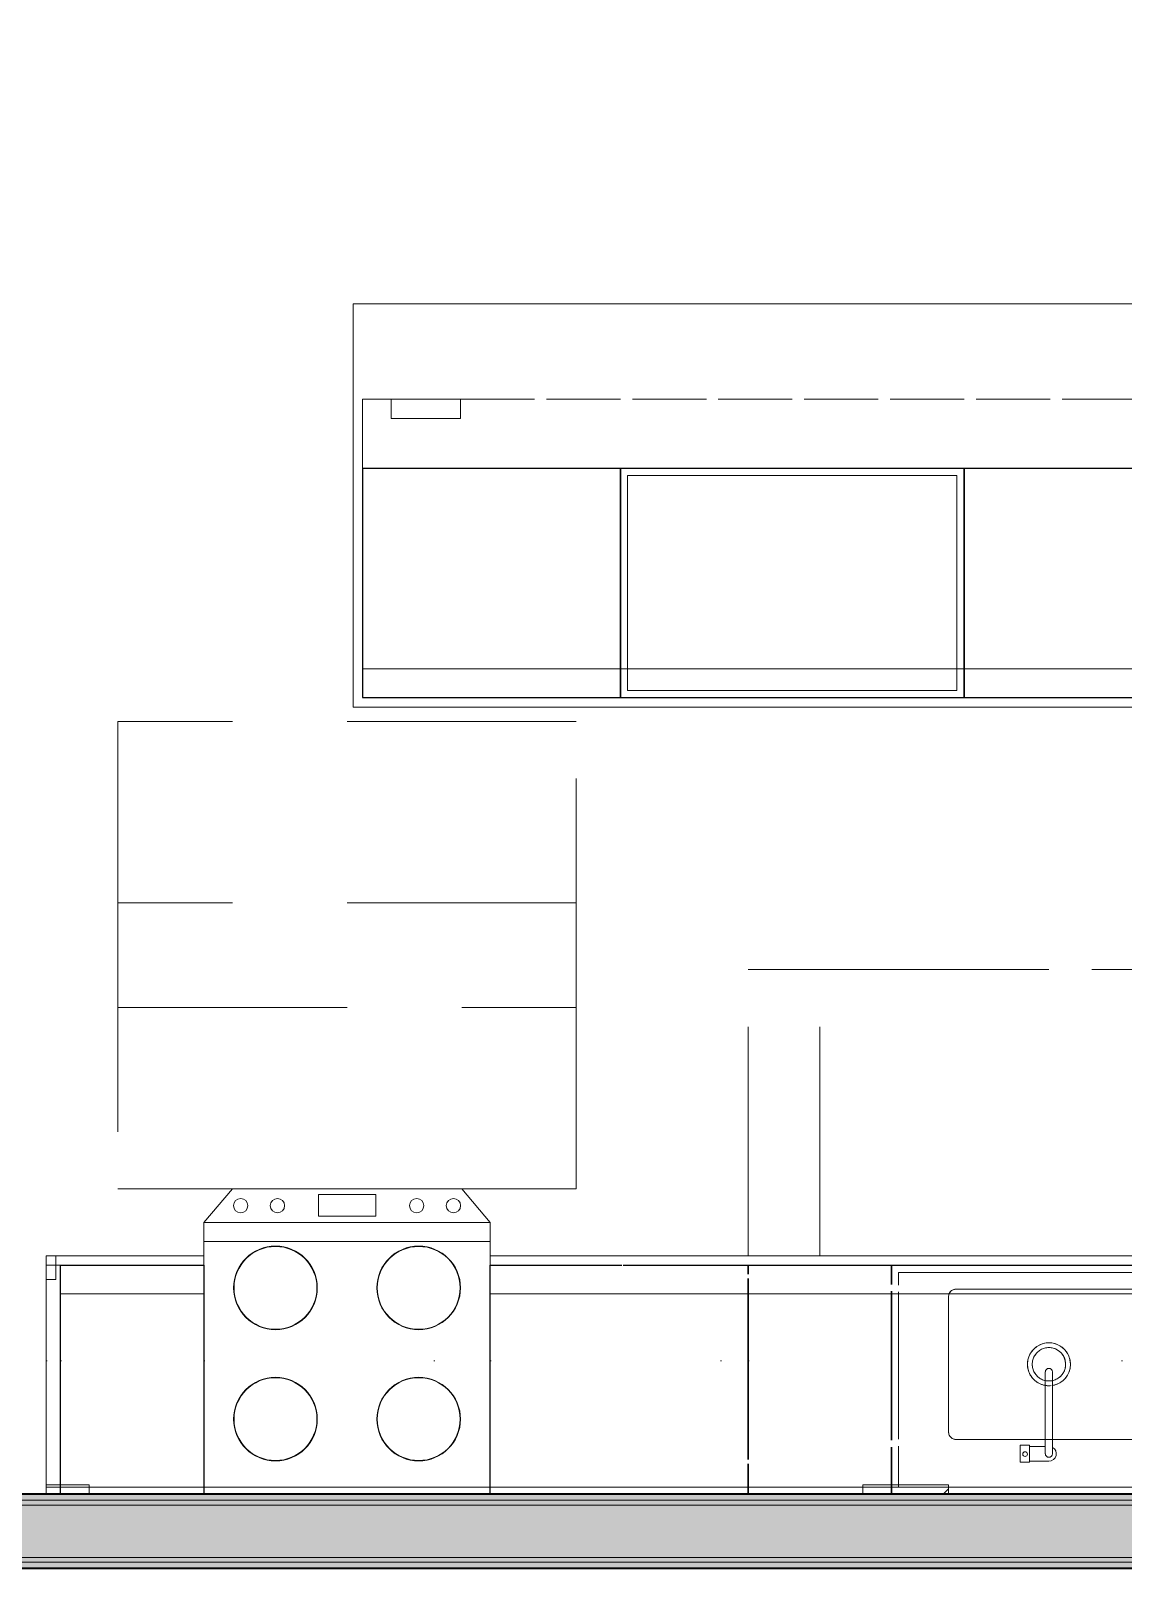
# Model space of a CAD drawing. Header units: inches. Extents: x 6 to 8416, y -388 to 6104.
# Drawn here: x 6822.9 to 6937.3, y 330.9 to 492.1 of the extents above; entities that cross this region are included whole.
import ezdxf

# ---------------------------------------------------------------- set-up
doc = ezdxf.new("R2010")
doc.units = ezdxf.units.IN
doc.header["$MEASUREMENT"] = 0
for name, pattern in [('Dash 1_16_', [48, 24, -24]), ('Dot 1_16_', [24, 0, -24]), ('Hidden 1_16_', [36, 24, -12]), ('Hidden 1_8_', [9, 6, -3])]:
    doc.linetypes.add(name, pattern=pattern)
for name, color, linetype, lineweight in [('A-GENM', 13, 'Continuous', 18), ('A-GENM-HDLN', 13, 'Dash 1_16_', 9), ('A-ROOM', 32, 'Continuous', 13), ('A-WALL', 113, 'Continuous', 25), ('A-WALL-PATT', 111, 'Continuous', 35), ('I-WALL', 2, 'Continuous', 25), ('P-SANR-FIXT', 6, 'Continuous', 18), ('Q-CASE', 31, 'Continuous', 18), ('Q-SPCQ', 91, 'Continuous', 18)]:
    doc.layers.add(name, color=color, linetype=linetype, lineweight=lineweight)

# ---------------------------------------------------------------- blocks, each defined once
blk = doc.blocks.new('GM KT - Type B_S3_revised- AM - Non-Recessed at Pantry - 30_-13483144-LEVEL 3 - PLAN Copy 1 Copy 1')
at = {"layer": 'A-GENM', "lineweight": 9}
for p, q in [((-120, 0), (-120, -0.75)), ((-120, 0), (-108, 0)), ((-120, -0.75), (-120, 0)), ((-120, 0), (-120, -0.75)), ((-120, 0), (-120, -0.75)), ((-120, -0.75), (-120, -25)), ((-120, -25), (-120, -0.75)), ((-108, -0.75), (-120, -0.75)), ((-120, -0.75), (-108, -0.75)), ((-108, 0), (-88.5, 0)), ((-88.5, -0.75), (-108, -0.75)), ((-108, -0.75), (-88.5, -0.75)), ((-88.5, 0), (-67.5, 0)), ((-67.5, -0.75), (-88.5, -0.75)), ((-88.5, -0.75), (-67.5, -0.75)), ((-67.5, 0), (-58.5, 0)), ((-58.5, -0.75), (-67.5, -0.75)), ((-67.5, -0.75), (-58.5, -0.75)), ((-58.5, 0), (-19.5, 0)), ((22.5, -0.75), (-58.5, -0.75)), ((-58.5, -0.75), (22.5, -0.75)), ((-19.5, -0.75), (-19.5, 0)), ((-19.5, 0), (-19.5, -0.75)), ((-19.5, -25), (-19.5, -0.75)), ((-19.5, -0.75), (-19.5, -25)), ((10.5, 0), (10.5, -0.75)), ((10.5, 0), (22.5, 0)), ((10.5, -0.75), (10.5, 0)), ((10.5, -0.75), (10.5, -25)), ((10.5, -25), (10.5, -0.75)), ((22.5, 0), (27, 0)), ((27, -0.75), (22.5, -0.75)), ((22.5, -0.75), (27, -0.75)), ((27, -0.75), (27, 0)), ((27, 0), (27, -0.75)), ((27, -0.75), (27, 0)), ((27, 0), (27, -0.75)), ((27, -1), (27, -0.75)), ((27, -0.75), (27, -1)), ((27, -22.5), (27, -1)), ((27, -1), (27, -22.5)), ((-87.75, -5.75), (-78.38, -5.75)), ((-78.38, -5.75), (-87.75, -5.75)), ((-78.38, -5.75), (-77.69, -5.75)), ((-77.69, -5.75), (-78.38, -5.75)), ((-77.62, -5.75), (-68.25, -5.75)), ((-68.25, -5.75), (-77.62, -5.75)), ((-88.5, -20.75), (-88.5, -6.5)), ((-88.5, -6.5), (-88.5, -20.75)), ((-67.5, -6.5), (-67.5, -20.75)), ((-67.5, -20.75), (-67.5, -6.5)), ((-68.25, -21.5), (-87.75, -21.5)), ((-87.75, -21.5), (-68.25, -21.5)), ((27, -25), (27, -22.5)), ((27, -22.5), (27, -25)), ((-120, -25), (-19.5, -25)), ((-19.5, -25), (-120, -25)), ((10.5, -25), (26, -25)), ((26, -25), (10.5, -25)), ((26, -25), (27, -25)), ((27, -25), (26, -25))]:
    blk.add_line(p, q, dxfattribs=at)
for centre, start, end in [((-87.75, -6.5), 90, 180), ((-87.75, -6.5), 165, 180), ((-87.75, -6.5), 150, 165), ((-87.75, -6.5), 135, 150), ((-87.75, -6.5), 120, 135), ((-87.75, -6.5), 105, 120), ((-87.75, -6.5), 90, 105), ((-68.25, -6.5), 360, 90), ((-68.25, -6.5), 75, 90), ((-68.25, -6.5), 60, 75), ((-68.25, -6.5), 45, 60), ((-68.25, -6.5), 30, 45), ((-68.25, -6.5), 15, 30), ((-68.25, -6.5), 360, 15), ((-87.75, -20.75), 180, 270), ((-87.75, -20.75), 180, 195), ((-87.75, -20.75), 195, 210), ((-68.25, -20.75), 270, 360), ((-68.25, -20.75), 330, 345), ((-68.25, -20.75), 345, 360), ((-87.75, -20.75), 210, 225), ((-87.75, -20.75), 225, 240), ((-87.75, -20.75), 240, 255), ((-87.75, -20.75), 255, 270), ((-68.25, -20.75), 270, 285), ((-68.25, -20.75), 285, 300), ((-68.25, -20.75), 300, 315), ((-68.25, -20.75), 315, 330)]:
    blk.add_arc(centre, 0.75, start, end, dxfattribs=at)
blk = doc.blocks.new('CW - LW - Filler - Toe Kick - AM - 1 1_2_ W x 24_ D x H-V521-LEVEL 3 - PLAN Copy 1 Copy 1')
at = {"layer": 'Q-CASE', "lineweight": 9}
for p, q in [((18.24, 0), (18.24, -0.75)), ((18.24, -0.75), (18.24, 0)), ((18.24, 0), (19.74, 0)), ((19.74, 0), (18.24, 0)), ((18.24, 0), (19.74, 0)), ((18.24, -0.75), (18.24, -1)), ((18.24, -1), (18.24, -0.75)), ((18.24, -1), (18.24, -24)), ((18.24, -24), (18.24, -1)), ((19.74, 0), (19.74, -0.75)), ((19.74, -0.75), (19.74, 0)), ((19.74, 0), (19.74, -0.75)), ((19.74, -0.75), (19.74, -1)), ((19.74, -1), (19.74, -0.75)), ((19.74, -0.75), (19.74, -1)), ((19.74, -1), (19.74, -22.5)), ((19.74, -22.5), (19.74, -1)), ((19.74, -1), (19.74, -22.5)), ((19.74, -22.5), (19.74, -24)), ((19.74, -24), (19.74, -22.5)), ((19.74, -22.5), (19.74, -24)), ((18.24, -24), (18.74, -24)), ((18.74, -24), (18.24, -24)), ((18.24, -24), (18.74, -24)), ((18.24, -24), (18.74, -24)), ((18.74, -24), (19.74, -24)), ((19.74, -24), (18.74, -24)), ((18.74, -24), (19.74, -24)), ((18.74, -24), (19.74, -24))]:
    blk.add_line(p, q, dxfattribs=at)
blk = doc.blocks.new('CW - UP - Double Doors - AM - 30_ W x 14_ D x H-2223684-LEVEL 3 - PLAN Copy 1 Copy 1')
at = {"layer": 'Q-CASE', "linetype": 'Dot 1_16_', "lineweight": 9}
for p, q in [((-11.26, 0), (18.74, 0)), ((18.74, -14), (-11.26, -14))]:
    blk.add_line(p, q, dxfattribs=at)
blk = doc.blocks.new('CW - UP - Filler - AM - 1 1_2_ W x 14_ D x H-2223777-LEVEL 3 - PLAN Copy 1 Copy 1')
at = {"layer": 'Q-CASE', "linetype": 'Dot 1_16_', "lineweight": 9}
for p, q in [((17.49, 0), (18.99, 0)), ((18.99, 0), (18.99, -14)), ((18.99, -14), (17.49, -14))]:
    blk.add_line(p, q, dxfattribs=at)
blk = doc.blocks.new('z Nested-Range - z Nested-Range-17858699-LEVEL 3 - PLAN Copy 1 Copy 1')
at = {"layer": 'Q-SPCQ'}
for p, q in [((-12, 32), (-15, 28.5)), ((-15, 28.5), (-12, 32)), ((12, 32), (-12, 32)), ((15, 28.5), (12, 32)), ((12, 32), (15, 28.5)), ((-15, 28.5), (15, 28.5)), ((15, 28.5), (-15, 28.5)), ((-15, 28.5), (-15, 0.75)), ((15, 28.5), (-15, 28.5)), ((-15, 28.5), (15, 28.5)), ((-15, 25), (-15, 28.5)), ((15, 0.75), (15, 28.5)), ((15, 28.5), (15, 25)), ((-15, 26.5), (-15, 25)), ((15, 26.5), (-15, 26.5)), ((-15, 26.5), (15, 26.5)), ((-15, 25), (-15, 26.5)), ((15, 25), (15, 26.5)), ((15, 26.5), (15, 25)), ((-15, 24), (-15, 25)), ((-15, 25), (-15, 24)), ((-15, 24), (-15, 25)), ((15, 25), (15, 24)), ((15, 24), (15, 25)), ((15, 25), (15, 24)), ((-15, 0.75), (-15, 24)), ((-15, 24), (-15, 0.75)), ((-15, 21), (-15, 24)), ((15, 24), (15, 0.75)), ((15, 0.75), (15, 24)), ((15, 24), (15, 21)), ((-15, 0.75), (-15, 21)), ((15, 21), (15, 0.75)), ((-15, 0.75), (-15, 0)), ((-15, 0), (-15, 0.75)), ((-15, 0.75), (-15, 0)), ((-15, 0), (-15, 0.75)), ((15, 0), (-15, 0)), ((-15, 0), (15, 0)), ((15, 0), (-15, 0)), ((15, 0), (15, 0.75)), ((15, 0.75), (15, 0)), ((15, 0), (15, 0.75)), ((15, 0.75), (15, 0))]:
    blk.add_line(p, q, dxfattribs=at)
at = {"layer": 'Q-SPCQ', "lineweight": 9}
for p, q in [((-3, 29.14), (-3, 31.43)), ((-3, 31.43), (3, 31.43)), ((3, 31.43), (3, 29.14)), ((3, 29.14), (-3, 29.14))]:
    blk.add_line(p, q, dxfattribs=at)
for centre in [(-11.14, 30.25), (-7.29, 30.25), (7.29, 30.25), (11.14, 30.25)]:
    blk.add_circle(centre, 0.75, dxfattribs=at)
for centre, radius, start, end in [((-7.5, 21.63), 4.38, 0, 180), ((-7.5, 21.63), 4.37, 0, 180), ((-7.5, 21.63), 4.34, 0, 180), ((-7.5, 21.63), 4.34, 0, 180), ((7.5, 21.63), 4.38, 0, 180), ((7.5, 21.63), 4.37, 0, 180), ((7.5, 21.63), 4.34, 0, 180), ((7.5, 21.63), 4.34, 0, 180), ((-7.5, 21.63), 4.38, 180, 360), ((-7.5, 21.63), 4.37, 180, 0), ((-7.5, 21.63), 4.34, 180, 360), ((-7.5, 21.63), 4.34, 180, 360), ((7.5, 21.63), 4.38, 180, 360), ((7.5, 21.63), 4.37, 180, 0), ((7.5, 21.63), 4.34, 180, 360), ((7.5, 21.63), 4.34, 180, 360), ((-7.5, 7.88), 4.38, 0, 180), ((-7.5, 7.88), 4.37, 0, 180), ((-7.5, 7.88), 4.34, 0, 180), ((-7.5, 7.88), 4.34, 0, 180), ((7.5, 7.88), 4.38, 0, 180), ((7.5, 7.88), 4.37, 0, 180), ((7.5, 7.88), 4.34, 0, 180), ((7.5, 7.88), 4.34, 0, 180), ((-7.5, 7.88), 4.38, 180, 360), ((-7.5, 7.88), 4.37, 180, 0), ((-7.5, 7.88), 4.34, 180, 360), ((-7.5, 7.88), 4.34, 180, 360), ((7.5, 7.88), 4.38, 180, 360), ((7.5, 7.88), 4.37, 180, 0), ((7.5, 7.88), 4.34, 180, 360), ((7.5, 7.88), 4.34, 180, 360)]:
    blk.add_arc(centre, radius, start, end, dxfattribs=at)
blk = doc.blocks.new('z Nested-Clearance-Rectangle-AM - Clearance-2223516-LEVEL 3 - PLAN Copy 1 Copy 1')
at = {"layer": 'A-GENM', "linetype": 'Hidden 1_16_', "lineweight": 9}
for p, q in [((15, 48), (-15, 48)), ((-15, 48), (-15, 0)), ((15, 0), (15, 48)), ((-15, 0), (15, 0))]:
    blk.add_line(p, q, dxfattribs=at)
blk = doc.blocks.new('CW - LW - Single Door _ Drawer - AM - 15_ W x 24_ D x H - 6_ Top Drawer-2223926-LEVEL 3 - PLAN Copy 1 Copy 1')
at = {"layer": 'Q-CASE', "lineweight": 9}
for p, q in [((3.74, 0), (3.74, -0.75)), ((3.74, -0.75), (3.74, 0)), ((3.74, 0), (15.74, 0)), ((15.74, 0), (3.74, 0)), ((15.74, 0), (18.74, 0)), ((18.74, 0), (15.74, 0)), ((18.74, 0), (18.74, -0.75)), ((18.74, -0.75), (18.74, 0)), ((3.74, 0), (3.74, -0.75)), ((3.74, -0.75), (3.74, 0)), ((3.74, 0), (15.74, 0)), ((15.74, 0), (3.74, 0)), ((3.74, -0.75), (3.74, -21)), ((3.74, -21), (3.74, -0.75)), ((3.74, -0.75), (3.74, -24)), ((3.74, -24), (3.74, -0.75)), ((15.74, 0), (18.74, 0)), ((18.74, 0), (15.74, 0)), ((18.74, 0), (18.74, -0.75)), ((18.74, -0.75), (18.74, 0)), ((18.74, -0.75), (18.74, -1)), ((18.74, -1), (18.74, -0.75)), ((18.74, -0.75), (18.74, -1)), ((18.74, -1), (18.74, -0.75)), ((18.74, -1), (18.74, -21)), ((18.74, -21), (18.74, -1)), ((18.74, -1), (18.74, -24)), ((18.74, -24), (18.74, -1)), ((18.74, -21), (3.74, -21)), ((18.74, -21), (3.74, -21)), ((18.74, -24), (3.74, -24)), ((18.74, -24), (3.74, -24)), ((3.74, -24), (18.74, -24))]:
    blk.add_line(p, q, dxfattribs=at)
at = {"layer": 'Q-CASE', "lineweight": 25}
for p, q in [((3.74, -0.75), (3.74, 0)), ((3.74, 0), (15.74, 0)), ((3.74, -24), (3.74, -0.75)), ((15.74, 0), (18.74, 0)), ((18.74, 0), (18.74, -0.75)), ((18.74, -0.75), (18.74, -1)), ((18.74, -1), (18.74, -24)), ((18.74, -24), (3.74, -24))]:
    blk.add_line(p, q, dxfattribs=at)
blk = doc.blocks.new('CW - LW - 4 Drawers - AM - 15_ W x 24_ D x H - 6_ Top Drawer-V523-LEVEL 3 - PLAN Copy 1 Copy 1')
at = {"layer": 'Q-CASE', "lineweight": 9}
for p, q in [((-21.76, 0), (-21.76, -0.75)), ((-21.76, -0.75), (-21.76, 0)), ((-21.76, 0), (-18.76, 0)), ((-18.76, 0), (-21.76, 0)), ((-18.76, 0), (-6.76, 0)), ((-6.76, 0), (-18.76, 0)), ((-6.76, 0), (-6.76, -0.75)), ((-6.76, -0.75), (-6.76, 0)), ((-21.76, 0), (-21.76, -0.75)), ((-21.76, -0.75), (-21.76, 0)), ((-21.76, 0), (-18.76, 0)), ((-18.76, 0), (-21.76, 0)), ((-21.76, -0.75), (-21.76, -1)), ((-21.76, -1), (-21.76, -0.75)), ((-21.76, -0.75), (-21.76, -1)), ((-21.76, -1), (-21.76, -0.75)), ((-21.76, -1), (-21.76, -4.95)), ((-21.76, -4.95), (-21.76, -1)), ((-21.76, -1), (-21.76, -4.95)), ((-21.76, -4.95), (-21.76, -1)), ((-18.76, 0), (-6.76, 0)), ((-6.76, 0), (-18.76, 0)), ((-6.76, 0), (-6.76, -0.75)), ((-6.76, -0.75), (-6.76, 0)), ((-6.76, -0.75), (-6.76, -3.18)), ((-6.76, -3.18), (-6.76, -0.75)), ((-6.76, -0.75), (-6.76, -3.18)), ((-6.76, -3.18), (-6.76, -0.75)), ((-6.76, -3.66), (-6.76, -21)), ((-6.76, -21), (-6.76, -3.66)), ((-6.76, -3.66), (-6.76, -22.61)), ((-6.76, -22.61), (-6.76, -3.66)), ((-21.76, -5.69), (-21.76, -21)), ((-21.76, -21), (-21.76, -5.69)), ((-21.76, -5.69), (-21.76, -21.28)), ((-21.76, -21.28), (-21.76, -5.69)), ((-6.76, -21), (-21.76, -21)), ((-6.76, -21), (-21.76, -21)), ((-21.76, -21.98), (-21.76, -24)), ((-21.76, -24), (-21.76, -21.98)), ((-6.76, -24), (-21.76, -24)), ((-6.76, -24), (-21.76, -24)), ((-21.76, -24), (-6.76, -24)), ((-6.76, -23.06), (-6.76, -24)), ((-6.76, -24), (-6.76, -23.06))]:
    blk.add_line(p, q, dxfattribs=at)
at = {"layer": 'Q-CASE', "lineweight": 25}
for p, q in [((-21.76, -0.75), (-21.76, 0)), ((-21.76, 0), (-18.76, 0)), ((-21.76, -1), (-21.76, -0.75)), ((-21.76, -4.95), (-21.76, -1)), ((-18.76, 0), (-6.76, 0)), ((-6.76, 0), (-6.76, -0.75)), ((-6.76, -0.75), (-6.76, -3.18)), ((-6.76, -3.66), (-6.76, -22.61)), ((-21.76, -21.28), (-21.76, -5.69)), ((-21.76, -24), (-21.76, -21.98)), ((-6.76, -24), (-21.76, -24)), ((-6.76, -23.06), (-6.76, -24))]:
    blk.add_line(p, q, dxfattribs=at)
blk = doc.blocks.new('CW - LW - Double Doors _ Apron - AM - 33_ W x 24_ D x H - 6_ Apron-V524-LEVEL 3 - PLAN Copy 1 Copy 1')
at = {"layer": 'Q-CASE', "lineweight": 9}
for p, q in [((-15.76, 0), (-15.76, -0.75)), ((-15.76, -0.75), (-15.76, 0)), ((-15.76, 0), (-9.76, 0)), ((-9.76, 0), (-15.76, 0)), ((-9.76, 0), (11.24, 0)), ((11.24, 0), (-9.76, 0)), ((11.24, 0), (17.24, 0)), ((17.24, 0), (11.24, 0)), ((17.24, 0), (17.24, -0.75)), ((17.24, -0.75), (17.24, 0)), ((-15.76, 0), (-15.76, -0.75)), ((-15.76, -0.75), (-15.76, 0)), ((-15.76, 0), (-9.76, 0)), ((-9.76, 0), (-15.76, 0)), ((-15.76, -0.75), (-15.76, -1)), ((-15.76, -1), (-15.76, -0.75)), ((-15.76, -0.75), (-15.76, -1)), ((-15.76, -1), (-15.76, -0.75)), ((-15.76, -1), (-15.76, -4.55)), ((-15.76, -4.55), (-15.76, -1)), ((-15.76, -1), (-15.76, -4.55)), ((-15.76, -4.55), (-15.76, -1)), ((-15.01, -0.75), (-9.76, -0.75)), ((-15.01, -1), (-15.01, -0.75)), ((-9.76, -0.75), (-15.01, -0.75)), ((-15.01, -0.75), (-15.01, -1)), ((-15.01, -4.68), (-15.01, -1)), ((-15.01, -1), (-15.01, -4.68)), ((-9.76, 0), (11.24, 0)), ((11.24, 0), (-9.76, 0)), ((-9.76, -0.75), (11.24, -0.75)), ((11.24, -0.75), (-9.76, -0.75)), ((11.24, 0), (17.24, 0)), ((17.24, 0), (11.24, 0)), ((11.24, -0.75), (16.49, -0.75)), ((16.49, -0.75), (11.24, -0.75)), ((16.49, -0.75), (16.49, -1)), ((16.49, -1), (16.49, -0.75)), ((16.49, -1), (16.49, -5.04)), ((16.49, -5.04), (16.49, -1)), ((17.24, 0), (17.24, -0.75)), ((17.24, -0.75), (17.24, 0)), ((17.24, -0.75), (17.24, -1)), ((17.24, -1), (17.24, -0.75)), ((17.24, -0.75), (17.24, -1)), ((17.24, -1), (17.24, -0.75)), ((17.24, -1), (17.24, -4.95)), ((17.24, -4.95), (17.24, -1)), ((17.24, -1), (17.24, -4.95)), ((17.24, -4.95), (17.24, -1)), ((-15.76, -5.26), (-15.76, -21.56)), ((-15.76, -21.56), (-15.76, -5.26)), ((-15.76, -5.26), (-15.76, -21)), ((-15.76, -21), (-15.76, -5.26)), ((-15.01, -21.46), (-15.01, -5.42)), ((-15.01, -5.42), (-15.01, -21.46)), ((16.49, -5.79), (16.49, -21.21)), ((16.49, -21.21), (16.49, -5.79)), ((17.24, -5.69), (17.24, -21.28)), ((17.24, -21.28), (17.24, -5.69)), ((17.24, -5.69), (17.24, -21)), ((17.24, -21), (17.24, -5.69)), ((-15.76, -22.23), (-15.76, -24)), ((-15.76, -24), (-15.76, -22.23)), ((-10.17, -21), (-15.67, -21)), ((-10.17, -21), (-15.67, -21)), ((-15.01, -23.22), (-15.01, -22.15)), ((-15.01, -22.15), (-15.01, -23.22)), ((-9.71, -21), (-10.17, -21)), ((-9.71, -21), (-10.17, -21)), ((11.19, -21), (-9.71, -21)), ((11.19, -21), (-9.71, -21)), ((17.14, -21), (11.19, -21)), ((17.14, -21), (11.19, -21)), ((16.49, -21.93), (16.49, -23.25)), ((16.49, -23.25), (16.49, -21.93)), ((17.24, -21.98), (17.24, -24)), ((17.24, -24), (17.24, -21.98)), ((17.24, -24), (-15.76, -24)), ((17.24, -24), (-15.76, -24)), ((-15.76, -24), (17.24, -24)), ((16.49, -23.25), (-15.01, -23.25)), ((-15.01, -23.25), (16.49, -23.25))]:
    blk.add_line(p, q, dxfattribs=at)
at = {"layer": 'Q-CASE', "lineweight": 25}
for p, q in [((-15.76, -0.75), (-15.76, 0)), ((-15.76, 0), (-9.76, 0)), ((-15.76, -1), (-15.76, -0.75)), ((-15.76, -4.55), (-15.76, -1)), ((-9.76, 0), (11.24, 0)), ((11.24, 0), (17.24, 0)), ((17.24, 0), (17.24, -0.75)), ((17.24, -0.75), (17.24, -1)), ((17.24, -1), (17.24, -4.95)), ((-15.76, -21.56), (-15.76, -5.26)), ((17.24, -5.69), (17.24, -21.28)), ((-15.76, -24), (-15.76, -22.23)), ((17.24, -21.98), (17.24, -24)), ((17.24, -24), (-15.76, -24))]:
    blk.add_line(p, q, dxfattribs=at)
blk = doc.blocks.new('CW - UP - Single Door - AM - 15_ W x 14_ D x H-5099647-LEVEL 3 - PLAN Copy 1 Copy 1')
at = {"layer": 'Q-CASE', "linetype": 'Dot 1_16_', "lineweight": 9}
for p, q in [((3.74, 0), (18.74, 0)), ((18.74, -14), (3.74, -14))]:
    blk.add_line(p, q, dxfattribs=at)
blk = doc.blocks.new('CW - UP - Single Door - AM - 15_ W x 14_ D x H-5099638-LEVEL 3 - PLAN Copy 1 Copy 1')
at = {"layer": 'Q-CASE', "linetype": 'Dot 1_16_', "lineweight": 9}
for p, q in [((3.74, 0), (18.74, 0)), ((18.74, -14), (3.74, -14))]:
    blk.add_line(p, q, dxfattribs=at)
blk = doc.blocks.new('PL KT Sink-Single Bowl-Unit-AM - Under Mnt_ Cntr_Cntr_ 21_ L x 15 3_4_ W x 7 1_2_ D-V525-LEVEL 3 - PLAN Copy 1 Copy 1')
at = {"layer": 'P-SANR-FIXT', "lineweight": 9}
for radius, start, end in [(2.25, 99.683453, 180), (2.25, 120, 135), (2.25, 105, 120), (2.25, 99.683453, 105), (2.25, 90, 96.1813645), (2.25, 80.316547, 96.1813645), (2.25, 80.316547, 90), (2.25, 360, 80.316547), (2.25, 75, 80.316547), (2.25, 60, 75), (2.25, 45, 60), (2.25, 165, 180), (2.25, 150, 165), (2.25, 135, 150), (1.75, 105, 180), (1.75, 165, 180), (1.75, 150, 165), (1.75, 135, 150), (1.75, 120, 135), (1.75, 105, 120), (1.75, 90, 99.5645611), (1.75, 77.5498462, 99.5645611), (1.75, 77.5498462, 90), (1.75, 0, 75), (1.75, 60.1648659, 75), (1.75, 60, 60.1648659), (1.75, 45, 60), (1.75, 30, 45), (1.75, 15, 30), (2.25, 30, 45), (1.75, 0, 15), (2.25, 15, 30), (2.25, 0, 15), (2.25, 180, 360), (2.25, 180, 195), (2.25, 195, 210), (2.25, 210, 225), (1.75, 180, 0), (1.75, 180, 195), (1.75, 195, 210), (1.75, 210, 225), (1.75, 225, 240), (1.75, 300, 315), (1.75, 315, 330), (1.75, 330, 345), (2.25, 315, 330), (1.75, 345, 360), (2.25, 330, 345), (2.25, 345, 360), (2.25, 225, 240), (2.25, 240, 255), (1.75, 240, 255), (2.25, 255, 270), (1.75, 255, 270), (1.75, 270, 285), (2.25, 270, 285), (1.75, 285, 300), (2.25, 285, 300), (2.25, 300, 315)]:
    blk.add_arc((0, -1.90625), radius, start, end, dxfattribs=at)
blk = doc.blocks.new('GM Outlet Zone-AM - GM Outlet Zone-AM-V527-LEVEL 3 - PLAN Copy 1 Copy 1')
at = {"layer": 'A-GENM', "lineweight": 9}
h = blk.add_hatch(dxfattribs=at)
h.set_pattern_fill('FP_56', color=256, style=0, pattern_type=2)
h.set_pattern_definition([(225, (2787.25, 338.686), (33.9411, -33.9411), [])])
h.paths.add_polyline_path([(-4.5, 0), (-4.5, -1), (4.5, -1), (4.5, 0)])
at = {"layer": 'A-GENM', "linetype": 'Dash 1_16_', "lineweight": 9}
for p, q in [((-4.5, -0.75), (-4.5, 0)), ((-4.5, 0), (-4.5, -1)), ((-4.5, -1), (-4.5, -0.75)), ((-4.5, -1), (4.5, -1)), ((4.5, -1), (-4.5, -1)), ((4.5, 0), (4.5, -0.75)), ((4.5, 0), (4.5, -1)), ((4.5, -0.75), (4.5, -1))]:
    blk.add_line(p, q, dxfattribs=at)
blk = doc.blocks.new('GM Outlet Zone-AM - GM Outlet Zone-AM-V528-LEVEL 3 - PLAN Copy 1 Copy 1')
at = {"layer": 'A-GENM', "linetype": 'Dash 1_16_', "lineweight": 9}
for p, q in [((-2.25, -0.75), (-2.25, 0)), ((-2.25, 0), (-2.25, -1)), ((-2.25, -1), (-2.25, -0.75)), ((-2.25, -1), (2.25, -1)), ((2.25, -1), (-2.25, -1)), ((2.25, 0), (2.25, -0.75)), ((2.25, 0), (2.25, -1)), ((2.25, -0.75), (2.25, -1))]:
    blk.add_line(p, q, dxfattribs=at)
blk = doc.blocks.new('GM Outlet Zone-AM - GM Outlet Zone-AM-V529-LEVEL 3 - PLAN Copy 1 Copy 1')
at = {"layer": 'A-GENM', "linetype": 'Dash 1_16_', "lineweight": 9}
for p, q in [((-1.25, 0), (1.25, 0)), ((1.25, 0), (-1.25, 0)), ((-1.25, -1), (-1.25, 0)), ((-1.25, 0), (-1.25, -1)), ((-1.25, -1), (1.25, -1)), ((1.25, -1), (-1.25, -1)), ((1.25, 0), (1.25, -1)), ((1.25, 0), (1.25, -1))]:
    blk.add_line(p, q, dxfattribs=at)
blk = doc.blocks.new('z Nested-Clearance-Rectangle-AM - Clearance-1978794-LEVEL 3 - PLAN Copy 1 Copy 1')
at = {"layer": 'A-GENM', "linetype": 'Hidden 1_16_', "lineweight": 9}
for p, q in [((-15, -48), (-15, 0)), ((-15, 0), (15, 0)), ((15, 0), (15, -48)), ((15, -48), (-15, -48))]:
    blk.add_line(p, q, dxfattribs=at)
blk = doc.blocks.new('z Nested-Clearance-Plumbing-AM - Clearance-2223332-LEVEL 3 - PLAN Copy 1 Copy 1')
at = {"layer": 'A-GENM', "linetype": 'Hidden 1_16_', "lineweight": 9}
for p, q in [((-15, -48), (-15, 0)), ((-15, 0), (15, 0)), ((15, 0), (15, -48)), ((15, -48), (-15, -48))]:
    blk.add_line(p, q, dxfattribs=at)
blk = doc.blocks.new('z Nested-Faucet-Gooseneck-AM - z Nested-Faucet-Gooseneck-AM-2223697-LEVEL 3 - PLAN Copy 1 Copy 1')
at = {"layer": 'P-SANR-FIXT', "lineweight": 9}
for p, q in [((2.05, 0.77), (0, 0.77)), ((3.02, 0.89), (2.05, 0.89)), ((2.05, 0.89), (2.05, 0.77)), ((2.05, 0.77), (2.05, -0.77)), ((3.02, -0.89), (3.02, 0.89)), ((-0.38, -0.67), (-0.38, 0)), ((-0.38, -0.67), (-0.38, -8.57)), ((0.38, -0.77), (0.38, 0)), ((0.38, -8.57), (0.38, -0.77)), ((0.38, -0.77), (2.05, -0.77)), ((2.05, -0.77), (2.05, -0.89)), ((2.05, -0.89), (3.02, -0.89))]:
    blk.add_line(p, q, dxfattribs=at)
blk.add_circle((2.5, 0.04), 0.25, dxfattribs=at)
for centre, radius, start, end in [((0, 0), 0.769, 90, 240.7181), ((0, 0), 0.376, 0, 180), ((0, -8.57), 0.376, 180, 360)]:
    blk.add_arc(centre, radius, start, end, dxfattribs=at)
blk = doc.blocks.new('GM IS - Type B_6 - AM - Non-Recessed at Panel - 60-3_4_ Counter to Counter-7555794-LEVEL 3 - PLAN Copy 1 Copy 1')
at = {"layer": 'A-GENM', "lineweight": 9}
for p, q in [((-19.5, 128), (-110.5, 128)), ((-110.5, 128), (-110.5, 85.75)), ((-110.5, 85.75), (-110.5, 128)), ((-110.5, 128), (-19.5, 128)), ((-19.5, 117.75), (-19.5, 128)), ((-19.5, 128), (-19.5, 117.75)), ((-19.5, 85.75), (-19.5, 117.75)), ((-19.5, 117.75), (-19.5, 85.75)), ((-110.5, 85.75), (-19.5, 85.75)), ((-19.5, 85.75), (-110.5, 85.75))]:
    blk.add_line(p, q, dxfattribs=at)
at = {"layer": 'A-GENM', "linetype": 'Hidden 1_8_', "lineweight": 9}
for p, q in [((-19.5, 118), (-109.5, 118)), ((-109.5, 118), (-109.5, 110.75)), ((-109.5, 110.75), (-109.5, 118)), ((-109.5, 118), (-106.5, 118)), ((-92.75, 118), (-109.5, 118)), ((-109.5, 118), (-109.5, 110.75)), ((-106.5, 118), (-99.25, 118)), ((-99.25, 118), (-19.5, 118)), ((-19.5, 118), (-92.75, 118)), ((-19.5, 117.75), (-19.5, 118)), ((-19.5, 118), (-19.5, 117.75)), ((-19.5, 110.75), (-19.5, 118)), ((-19.5, 110.75), (-19.5, 117.75)), ((-19.5, 117.75), (-19.5, 110.75)), ((-109.5, 110.75), (-19.5, 110.75)), ((-19.5, 110.75), (-109.5, 110.75)), ((-109.5, 110.75), (-85.5, 110.75)), ((-85.5, 110.75), (-19.5, 110.75))]:
    blk.add_line(p, q, dxfattribs=at)
at = {"layer": 'A-GENM-HDLN'}
for p, q in [((-3, 117.75), (-18.75, 128)), ((-18.75, 117.75), (-3, 127.98))]:
    blk.add_line(p, q, dxfattribs=at)
blk = doc.blocks.new('CW - LW - Double Doors _ Apron - AM - 36_ W x 24_ D x H - 6_ Apron-7555786-LEVEL 3 - PLAN Copy 1 Copy 1')
at = {"layer": 'Q-CASE', "lineweight": 9}
for p, q in [((-17.26, 0), (-17.26, 24)), ((-17.26, 24), (-17.26, 0)), ((-17.26, 24), (18.74, 24)), ((-17.26, 24), (18.74, 24)), ((-17.26, 24), (18.74, 24)), ((-16.51, 0.75), (-16.51, 23.25)), ((-16.51, 23.25), (17.99, 23.25)), ((17.99, 23.25), (-16.51, 23.25)), ((-16.51, 23.25), (-16.51, 0.75)), ((17.99, 23.25), (17.99, 0.75)), ((17.99, 0.75), (17.99, 23.25)), ((18.74, 0), (18.74, 24)), ((18.74, 24), (18.74, 0)), ((-17.26, 0), (-17.26, 21)), ((-17.26, 21), (-17.26, 0)), ((-17.17, 21), (18.64, 21)), ((-17.17, 21), (18.64, 21)), ((18.74, 0), (18.74, 21)), ((18.74, 21), (18.74, 0)), ((18.74, 0), (-17.26, 0)), ((-17.26, 0), (18.74, 0)), ((17.99, 0.75), (-16.51, 0.75)), ((-16.51, 0.75), (17.99, 0.75)), ((18.74, 0), (-17.26, 0)), ((-17.26, 0), (18.74, 0))]:
    blk.add_line(p, q, dxfattribs=at)
at = {"layer": 'Q-CASE', "lineweight": 25}
for p, q in [((18.74, 24), (-17.26, 24)), ((-17.26, 24), (-17.26, 0)), ((18.74, 0), (18.74, 24)), ((-17.26, 0), (18.74, 0))]:
    blk.add_line(p, q, dxfattribs=at)
blk = doc.blocks.new('GM Outlet Zone-AM - GM Outlet Zone-AM-V780-LEVEL 3 - PLAN Copy 1 Copy 1')
at = {"layer": 'A-GENM', "linetype": 'Dash 1_16_', "lineweight": 9}
for p, q in [((-3.62, 2), (3.63, 2)), ((3.63, 2), (-3.62, 2)), ((-3.62, 0), (-3.62, 2)), ((-3.62, 2), (-3.62, 0)), ((3.63, 2), (3.63, 0)), ((3.63, 2), (3.63, 0)), ((-3.62, 0), (3.63, 0)), ((3.63, 0), (-3.62, 0))]:
    blk.add_line(p, q, dxfattribs=at)
blk = doc.blocks.new('CW - LW - 4 Drawers - AM - 27_ W x 24_ D x H - 6_ Top Drawer-7344142-LEVEL 3 - PLAN Copy 1 Copy 1')
at = {"layer": 'Q-CASE', "lineweight": 9}
for p, q in [((-27.76, 0), (-27.76, 24)), ((-27.76, 24), (-27.76, 0)), ((-27.76, 24), (-0.76, 24)), ((-27.76, 24), (-0.76, 24)), ((-27.76, 24), (-0.76, 24)), ((-0.76, 0), (-0.76, 24)), ((-0.76, 24), (-0.76, 0)), ((-27.76, 0), (-27.76, 21)), ((-27.76, 21), (-27.76, 0)), ((-27.76, 21), (-0.76, 21)), ((-27.76, 21), (-0.76, 21)), ((-0.76, 0), (-0.76, 21)), ((-0.76, 21), (-0.76, 0)), ((-0.76, 0), (-27.76, 0)), ((-27.76, 0), (-0.76, 0)), ((-0.76, 0), (-27.76, 0)), ((-27.76, 0), (-0.76, 0))]:
    blk.add_line(p, q, dxfattribs=at)
at = {"layer": 'Q-CASE', "lineweight": 25}
for p, q in [((-0.76, 24), (-27.76, 24)), ((-27.76, 24), (-27.76, 0)), ((-0.76, 0), (-0.76, 24)), ((-27.76, 0), (-0.76, 0))]:
    blk.add_line(p, q, dxfattribs=at)
blk = doc.blocks.new('CW - LW - 4 Drawers - AM - 27_ W x 24_ D x H - 6_ Top Drawer-V766-LEVEL 3 - PLAN Copy 1 Copy 1')
at = {"layer": 'Q-CASE', "lineweight": 9}
for p, q in [((-27.76, 0), (-27.76, 24)), ((-27.76, 24), (-27.76, 0)), ((-27.76, 24), (-0.76, 24)), ((-27.76, 24), (-0.76, 24)), ((-27.76, 24), (-0.76, 24)), ((-0.76, 0), (-0.76, 24)), ((-0.76, 24), (-0.76, 0)), ((-27.76, 0), (-27.76, 21)), ((-27.76, 21), (-27.76, 0)), ((-27.76, 21), (-0.76, 21)), ((-27.76, 21), (-0.76, 21)), ((-0.76, 0), (-0.76, 21)), ((-0.76, 21), (-0.76, 0)), ((-0.76, 0), (-27.76, 0)), ((-27.76, 0), (-0.76, 0)), ((-0.76, 0), (-27.76, 0)), ((-27.76, 0), (-0.76, 0))]:
    blk.add_line(p, q, dxfattribs=at)
at = {"layer": 'Q-CASE', "lineweight": 25}
for p, q in [((-0.76, 24), (-27.76, 24)), ((-27.76, 24), (-27.76, 0)), ((-0.76, 0), (-0.76, 24)), ((-27.76, 0), (-0.76, 0))]:
    blk.add_line(p, q, dxfattribs=at)
blk = doc.blocks.new('CW - UP - Double Doors - AM - 33_ W x 14_ D x H-11109107-LEVEL 3 - PLAN Copy 1 Copy 1')
at = {"layer": 'Q-CASE', "linetype": 'Dot 1_16_', "lineweight": 9}
for p, q in [((-14.26, 0), (18.74, 0)), ((18.74, -14), (-14.26, -14))]:
    blk.add_line(p, q, dxfattribs=at)
blk = doc.blocks.new('CW - UP - Double Doors - AM - 27_ W x 14_ D x H-13483682-LEVEL 3 - PLAN Copy 1 Copy 1')
at = {"layer": 'Q-CASE', "linetype": 'Dot 1_16_', "lineweight": 9}
for p, q in [((-8.26, 0), (18.74, 0)), ((18.74, -14), (-8.26, -14))]:
    blk.add_line(p, q, dxfattribs=at)
blk = doc.blocks.new('CW - LW - Double Doors _ Single Drawer - AM - 27_ W x 24_ D x H - 6_ Top Drawer-V921-LEVEL 3 - PLAN Copy 1 Copy 1')
at = {"layer": 'Q-CASE', "lineweight": 9}
for p, q in [((-8.26, 0), (-8.26, -0.75)), ((-8.26, -0.75), (-8.26, 0)), ((-8.26, 0), (18.74, 0)), ((18.74, 0), (-8.26, 0)), ((-8.26, 0), (-8.26, -0.75)), ((-8.26, -0.75), (-8.26, 0)), ((-8.26, 0), (18.74, 0)), ((18.74, 0), (-8.26, 0)), ((18.74, 0), (18.74, -0.75)), ((18.74, -0.75), (18.74, 0)), ((18.74, 0), (18.74, -0.75)), ((18.74, -0.75), (18.74, 0)), ((-8.26, -0.75), (-8.26, -3.18)), ((-8.26, -3.18), (-8.26, -0.75)), ((-8.26, -0.75), (-8.26, -3.18)), ((-8.26, -3.18), (-8.26, -0.75)), ((18.74, -0.75), (18.74, -24)), ((18.74, -24), (18.74, -0.75)), ((18.74, -0.75), (18.74, -21)), ((18.74, -21), (18.74, -0.75)), ((-8.26, -3.66), (-8.26, -22.61)), ((-8.26, -22.61), (-8.26, -3.66)), ((-8.26, -3.66), (-8.26, -21)), ((-8.26, -21), (-8.26, -3.66)), ((18.74, -21), (-8.26, -21)), ((18.74, -21), (-8.26, -21)), ((-8.26, -23.06), (-8.26, -24)), ((-8.26, -24), (-8.26, -23.06)), ((4.81, -24), (-8.26, -24)), ((4.81, -24), (-8.26, -24)), ((-8.26, -24), (4.81, -24)), ((18.74, -24), (4.97, -24)), ((18.74, -24), (4.97, -24)), ((4.97, -24), (18.74, -24))]:
    blk.add_line(p, q, dxfattribs=at)
at = {"layer": 'Q-CASE', "lineweight": 25}
for p, q in [((-8.26, 0), (18.74, 0)), ((-8.26, -0.75), (-8.26, 0)), ((-8.26, -3.18), (-8.26, -0.75)), ((18.74, 0), (18.74, -0.75)), ((18.74, -0.75), (18.74, -24)), ((-8.26, -22.61), (-8.26, -3.66)), ((-8.26, -24), (-8.26, -23.06)), ((4.81, -24), (-8.26, -24)), ((18.74, -24), (4.97, -24))]:
    blk.add_line(p, q, dxfattribs=at)

msp = doc.modelspace()

# ---------------------------------------------------------------- hatches: boundary and pattern name
at = {"layer": 'A-WALL-PATT', "lineweight": 25}
h = msp.add_hatch(color=10, dxfattribs=at)
h.paths.add_polyline_path([(7185.91533733, 338.06077679), (7191.16533733, 338.06077679), (7191.16533733, 338.68577679), (6780.66533733, 338.68577679), (6780.66533733, 338.06077679), (7176.64553685, 338.06077679)])
h.paths.add_polyline_path([(6744.66533733, 338.06077679), (6744.66533733, 338.68577679), (6619.66533733, 338.68577679), (6619.66533733, 338.06077679), (6704.25053685, 338.06077679)])
at = {"layer": 'A-WALL-PATT'}
h = msp.add_hatch(color=10, dxfattribs=at)
h.paths.add_polyline_path([(7176.64553685, 337.56077679), (7191.16533733, 337.56077679), (7191.16533733, 338.06077679), (6780.66533733, 338.06077679), (6780.66533733, 337.56077679), (7159.77428685, 337.56077679)])
h.paths.add_polyline_path([(6704.25053685, 337.56077679), (6744.66533733, 337.56077679), (6744.66533733, 338.06077679), (6619.66533733, 338.06077679), (6619.66533733, 337.56077679), (6636.76553685, 337.56077679)])
h = msp.add_hatch(color=10, dxfattribs=at)
h.paths.add_polyline_path([(7191.16533733, 330.93577679), (7191.16533733, 331.56077679), (6780.66533733, 331.56077679), (6780.66533733, 330.93577679), (7176.64553685, 330.93577679)])
h.paths.add_polyline_path([(6744.66533733, 330.93577679), (6744.66533733, 331.56077679), (6619.66533733, 331.56077679), (6619.66533733, 330.93577679), (6704.25053685, 330.93577679)])
at = {"layer": 'I-WALL'}
h = msp.add_hatch(color=10, dxfattribs=at)
h.paths.add_polyline_path([(7176.64553685, 332.06077679), (7191.16533733, 332.06077679), (7191.16533733, 337.56077679), (6780.66533733, 337.56077679), (6780.66533733, 332.06077679), (7159.77428685, 332.06077679)])
h.paths.add_polyline_path([(6744.66533733, 332.06077679), (6744.66533733, 337.56077679), (6619.66533733, 337.56077679), (6619.66533733, 332.06077679), (6704.25053685, 332.06077679)])
h = msp.add_hatch(color=10, dxfattribs=at)
h.paths.add_polyline_path([(7142.90303685, 331.56077679), (7191.16533733, 331.56077679), (7191.16533733, 332.06077679), (6780.66533733, 332.06077679), (6780.66533733, 331.56077679), (7109.16053685, 331.56077679)])
h.paths.add_polyline_path([(6744.66533733, 331.56077679), (6744.66533733, 332.06077679), (6619.66533733, 332.06077679), (6619.66533733, 331.56077679), (6704.25053685, 331.56077679)])

# ---------------------------------------------------------------- linework, layer by layer
at = {"layer": 'A-ROOM', "lineweight": 9, "flags": 128}
msp.add_lwpolyline([(6619.66533733, 338.18577679), (6619.66533733, 338.68577679), (7191.16533733, 338.68577679), (7191.16533733, 394.43577679), (7191.16533733, 398.43577679), (7191.16533733, 398.49858278), (7191.16533733, 483.81077679), (7191.16533733, 485.99858278), (7191.16533733, 532.68577679), (7191.16533733, 623.31077679), (6548.91533733, 623.31077679), (6548.91533733, 495.43577679), (6551.41533733, 495.43577679), (6551.41533733, 468.18577679), (6551.41533733, 411.49858278), (6551.41533733, 406.62297079), (6551.41533733, 338.18577679)], close=True, dxfattribs=at)
msp.add_lwpolyline([(7344.04033733, 529.68577679), (7290.66533733, 529.68577679), (7290.66533733, 483.81077679), (7290.66533733, 481.18577679), (7290.66533733, 481.12297079), (7290.66533733, 398.49858278), (7290.66533733, 398.43577679), (7290.66533733, 394.43577679), (7290.66533733, 330.93577679), (7195.16533733, 330.93577679), (7191.16533733, 330.93577679), (7191.10253134, 330.93577679), (6619.66533733, 330.93577679), (6550.56433733, 330.93577679), (6538.51633733, 330.93577679), (6439.22814332, 330.93577679), (6432.35253134, 330.93577679), (6388.72814332, 330.93577679), (6383.91533733, 330.93577679), (6383.85253134, 330.93577679), (6038.91533733, 330.93577679)], dxfattribs=at)
at = {"layer": 'A-WALL', "lineweight": 9}
for p, q in [((6780.66533733, 338.06077679), (7191.16533733, 338.06077679)), ((6780.66533733, 337.56077679), (7191.16533733, 337.56077679)), ((6780.66533733, 332.06077679), (7191.16533733, 332.06077679)), ((6780.66533733, 331.56077679), (7191.16533733, 331.56077679))]:
    msp.add_line(p, q, dxfattribs=at)
at = {"layer": 'I-WALL', "lineweight": 35}
for p, q in [((7191.16533733, 338.68577679), (6780.66533733, 338.68577679)), ((6780.66533733, 330.93577679), (7290.66533733, 330.93577679))]:
    msp.add_line(p, q, dxfattribs=at)

# ---------------------------------------------------------------- block references
at = {"layer": 'A-GENM', "linetype": 'Hidden 1_8_', "lineweight": 9}
msp.add_blockref('GM IS - Type B_6 - AM - Non-Recessed at Panel - 60-3_4_ Counter to Counter-7555794-LEVEL 3 - PLAN Copy 1 Copy 1', (6967.16533733, 335.43577679), dxfattribs=at)
at = {"layer": 'A-GENM'}
msp.add_blockref('GM Outlet Zone-AM - GM Outlet Zone-AM-V780-LEVEL 3 - PLAN Copy 1 Copy 1', (6864.29033733, 451.43577679), dxfattribs=at)
at = {"layer": 'A-GENM', "linetype": 'Hidden 1_16_', "lineweight": 9}
for name, p, rotation in [('z Nested-Clearance-Rectangle-AM - Clearance-2223516-LEVEL 3 - PLAN Copy 1 Copy 1', (6832.04033733, 404.68577679), 269.9999999999984), ('z Nested-Clearance-Rectangle-AM - Clearance-2223516-LEVEL 3 - PLAN Copy 1 Copy 1', (6832.04033733, 385.68577679), 269.9999999999984), ('z Nested-Clearance-Rectangle-AM - Clearance-1978794-LEVEL 3 - PLAN Copy 1 Copy 1', (6946.04033733, 378.68577679), 269.9999999999983), ('z Nested-Clearance-Plumbing-AM - Clearance-2223332-LEVEL 3 - PLAN Copy 1 Copy 1', (6953.54033733, 378.68577679), 269.999999999998)]:
    msp.add_blockref(name, p, dxfattribs=dict(at, rotation=rotation))
at = {"layer": 'A-GENM', "lineweight": 9, "rotation": 180}
msp.add_blockref('GM KT - Type B_S3_revised- AM - Non-Recessed at Pantry - 30_-13483144-LEVEL 3 - PLAN Copy 1 Copy 1', (6851.54033733, 338.68577679), dxfattribs=at)
at = {"layer": 'A-GENM'}
for name, p, rotation in [('GM Outlet Zone-AM - GM Outlet Zone-AM-V529-LEVEL 3 - PLAN Copy 1 Copy 1', (6824.54033733, 362.43577679), 89.9999999999984), ('GM Outlet Zone-AM - GM Outlet Zone-AM-V528-LEVEL 3 - PLAN Copy 1 Copy 1', (6826.79033733, 338.68577679), 180), ('GM Outlet Zone-AM - GM Outlet Zone-AM-V527-LEVEL 3 - PLAN Copy 1 Copy 1', (6914.54033733, 338.68577679), 180)]:
    msp.add_blockref(name, p, dxfattribs=dict(at, rotation=rotation))
at = {"layer": 'P-SANR-FIXT', "rotation": 180}
for name, p in [('PL KT Sink-Single Bowl-Unit-AM - Under Mnt_ Cntr_Cntr_ 21_ L x 15 3_4_ W x 7 1_2_ D-V525-LEVEL 3 - PLAN Copy 1 Copy 1', (6929.54033733, 350.40452679)), ('z Nested-Faucet-Gooseneck-AM - z Nested-Faucet-Gooseneck-AM-2223697-LEVEL 3 - PLAN Copy 1 Copy 1', (6929.54033733, 342.93577679))]:
    msp.add_blockref(name, p, dxfattribs=at)
at = {"layer": 'Q-CASE', "rotation": 180}
for name, p in [('CW - LW - 4 Drawers - AM - 27_ W x 24_ D x H - 6_ Top Drawer-V766-LEVEL 3 - PLAN Copy 1 Copy 1', (6856.90304225, 446.18577679)), ('CW - LW - Double Doors _ Apron - AM - 36_ W x 24_ D x H - 6_ Apron-7555786-LEVEL 3 - PLAN Copy 1 Copy 1', (6903.40304225, 446.18577679)), ('CW - LW - 4 Drawers - AM - 27_ W x 24_ D x H - 6_ Top Drawer-7344142-LEVEL 3 - PLAN Copy 1 Copy 1', (6919.90304225, 446.18577679)), ('CW - LW - Filler - Toe Kick - AM - 1 1_2_ W x 24_ D x H-V521-LEVEL 3 - PLAN Copy 1 Copy 1', (6844.27804225, 338.68577679)), ('CW - LW - Single Door _ Drawer - AM - 15_ W x 24_ D x H - 6_ Top Drawer-2223926-LEVEL 3 - PLAN Copy 1 Copy 1', (6844.77804225, 338.68577679)), ('CW - LW - Double Doors _ Single Drawer - AM - 27_ W x 24_ D x H - 6_ Top Drawer-V921-LEVEL 3 - PLAN Copy 1 Copy 1', (6889.77804225, 338.68577679)), ('CW - LW - 4 Drawers - AM - 15_ W x 24_ D x H - 6_ Top Drawer-V523-LEVEL 3 - PLAN Copy 1 Copy 1', (6891.27804225, 338.68577679)), ('CW - LW - Double Doors _ Apron - AM - 33_ W x 24_ D x H - 6_ Apron-V524-LEVEL 3 - PLAN Copy 1 Copy 1', (6930.27804225, 338.68577679)), ('CW - UP - Filler - AM - 1 1_2_ W x 14_ D x H-2223777-LEVEL 3 - PLAN Copy 1 Copy 1', (6843.52804225, 338.68577679)), ('CW - UP - Single Door - AM - 15_ W x 14_ D x H-5099647-LEVEL 3 - PLAN Copy 1 Copy 1', (6844.77804225, 338.68577679)), ('CW - UP - Double Doors - AM - 30_ W x 14_ D x H-2223684-LEVEL 3 - PLAN Copy 1 Copy 1', (6859.77804225, 338.68577679)), ('CW - UP - Double Doors - AM - 27_ W x 14_ D x H-13483682-LEVEL 3 - PLAN Copy 1 Copy 1', (6889.77804225, 338.68577679)), ('CW - UP - Single Door - AM - 15_ W x 14_ D x H-5099638-LEVEL 3 - PLAN Copy 1 Copy 1', (6916.77804225, 338.68577679)), ('CW - UP - Double Doors - AM - 33_ W x 14_ D x H-11109107-LEVEL 3 - PLAN Copy 1 Copy 1', (6931.77804225, 338.68577679))]:
    msp.add_blockref(name, p, dxfattribs=at)
at = {"layer": 'Q-SPCQ'}
msp.add_blockref('z Nested-Range - z Nested-Range-17858699-LEVEL 3 - PLAN Copy 1 Copy 1', (6856.04033733, 338.68577679), dxfattribs=at)

doc.saveas('drawing.dxf')
